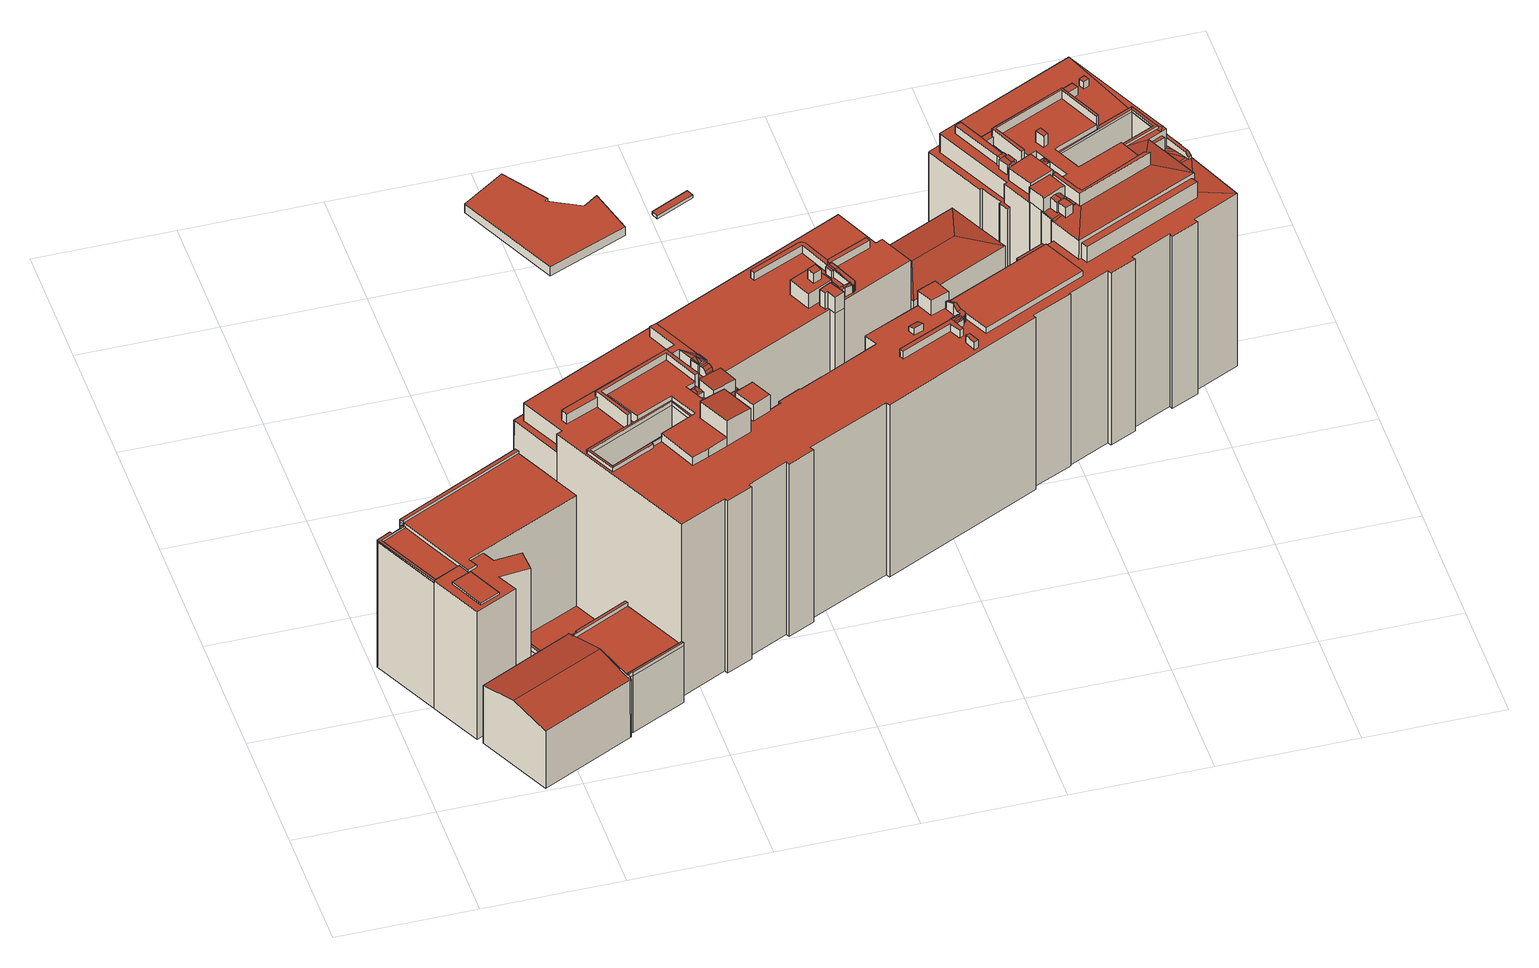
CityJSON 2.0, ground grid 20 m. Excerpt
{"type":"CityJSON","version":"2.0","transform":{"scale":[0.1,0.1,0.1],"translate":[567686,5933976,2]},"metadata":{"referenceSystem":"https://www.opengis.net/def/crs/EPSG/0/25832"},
"CityObjects":{
"building1":{"type":"Building","attributes":{"Grundfläche 2D":"697.234426","Grundhöhe NN":"2.150"},"children":["building1-1","building1-2","building1-3","building1-4"],"geometry":[{"type":"Solid","lod":"3","boundaries":[[[[0,1,2,3,4,5]],[[6,7,8,9]],[[10,11,12,13,14,15,16,17]],[[18,19,20,21,22,23,24,25,26,27,28,29]],[[30,31,32,33,34,35,36,37,38,39,40,41,42,43],[44,45,46,47]],[[48,49,50,51,52,53,54,55,56,57,58,59,60]],[[61,62,63,64,65,66,67,68,69,70,71,72,73,74]],[[75,76,77,78,79,80]],[[81,77,76,82,83,84,85,86,87]],[[88,89,3,2]],[[89,90,91,5,4,3]],[[91,16,15,1,0,5]],[[15,88,2,1]],[[9,8,44,47]],[[6,9,47,46]],[[7,6,46,45]],[[8,7,45,44]],[[92,93,94,95,96,89,88,97]],[[98,91,90,89,96,99,65,64]],[[91,98,64,63,100,16]],[[10,17,16,100,63,62,61,74,40,39]],[[10,39,38,11]],[[11,38,37,12]],[[101,102,103,104,105,106,20,19,18,13,12,37,36]],[[88,15,14,13,18,107,108,97]],[[109,22,21,20,106,110]],[[18,29,111,107]],[[78,77,81,112,113]],[[79,78,113,114]],[[52,51,25,24,85,84,83,82,76,75,80,79,114,115,54,53]],[[22,109,112,81,87,86,85,24,23]],[[42,41,40,74,73,72]],[[42,72,116,117,43]],[[30,43,117,118]],[[119,33,32,31,120,121]],[[31,30,118,120]],[[34,33,119,122]],[[35,34,122,123]],[[35,123,101,36]],[[55,54,115,124]],[[56,55,124,125]],[[57,56,125,126]],[[111,29,60,59,58,57,126,127]],[[60,29,28,48]],[[48,28,27,49]],[[51,50,49,27,26,25]],[[66,65,99,128]],[[129,68,67,66,128,130]],[[69,68,129,131]],[[70,69,131,132]],[[71,70,132,133]],[[72,71,133,116]],[[93,92,105,104]],[[103,102,95,94]],[[122,119,121,120,118,117,116,133,132,131,129,130,128,99,96,95,102,101,123]],[[106,105,92,97,108,107,111,127,126,125,124,115,114,113,112,109,110]],[[94,93,104,103]]]],"semantics":{"surfaces":[{"type":"RoofSurface"},{"type":"WallSurface"},{"type":"GroundSurface"},{"type":"OuterCeilingSurface"}],"values":[[0,0,0,0,0,0,0,0,0,1,1,1,1,1,1,1,1,1,1,1,1,1,1,1,1,1,1,1,1,1,1,1,1,1,1,1,1,1,1,1,1,1,1,1,1,1,1,1,1,1,1,1,1,1,2,2,3]]}}]},
"building1-1":{"type":"BuildingInstallation","parents":["building1"],"geometry":[{"type":"MultiSurface","lod":"3","boundaries":[[[134,135,136,137,138]],[[20,21,22,136,135,134]],[[136,22,23,137]],[[138,137,23,19]],[[20,134,138,19]]],"semantics":{"surfaces":[{"type":"RoofSurface"},{"type":"WallSurface"}],"values":[0,1,1,1,1]}}]},
"building1-2":{"type":"BuildingInstallation","parents":["building1"],"geometry":[{"type":"MultiSurface","lod":"3","boundaries":[[[139,140,141,142,143,144,145]],[[52,59,143,142,82]],[[59,60,144,143]],[[60,48,145,144]],[[48,49,139,145]],[[49,50,51,83,141,140,139]],[[142,141,83,51,52,82]]],"semantics":{"surfaces":[{"type":"RoofSurface"},{"type":"WallSurface"}],"values":[0,1,1,1,1,1,1]}}]},
"building1-3":{"type":"BuildingInstallation","parents":["building1"],"geometry":[{"type":"MultiSurface","lod":"3","boundaries":[[[146,147,148,149,150,151]],[[147,146,75,53,54,80]],[[147,80,54]],[[54,55,148,147]],[[55,56,149,148]],[[56,57,150,149]],[[57,58,151,150]],[[151,58,53,75,146]]],"semantics":{"surfaces":[{"type":"RoofSurface"},{"type":"WallSurface"}],"values":[0,1,1,1,1,1,1,1]}}]},
"building1-4":{"type":"BuildingInstallation","parents":["building1"],"geometry":[{"type":"MultiSurface","lod":"3","boundaries":[[[152,153,100,98,154,155,156,157,158,159,160,42,41,161]],[[61,62,63,100,153,152]],[[64,98,100,63]],[[65,154,98,64]],[[65,66,155,154]],[[66,67,68,157,156,155]],[[68,69,158,157]],[[69,70,159,158]],[[70,71,160,159]],[[71,72,42,160]],[[73,41,42,72]],[[73,162,161,41]],[[162,61,152,161]]],"semantics":{"surfaces":[{"type":"RoofSurface"},{"type":"WallSurface"}],"values":[0,1,1,1,1,1,1,1,1,1,1,1,1]}}]},
"building2":{"type":"Building","attributes":{"Grundfläche 2D":"183.865290","Grundhöhe NN":"4.477"},"geometry":[{"type":"Solid","lod":"3","boundaries":[[[[163,164,165,166,167,168,169,170]],[[166,165,171,172]],[[167,166,172,173]],[[168,167,173,174]],[[169,168,174,175]],[[170,169,175,176]],[[163,170,176,177]],[[164,163,177,178]],[[165,164,178,171]],[[178,177,176,175,174,173,172,171]]]],"semantics":{"surfaces":[{"type":"RoofSurface"},{"type":"WallSurface"},{"type":"GroundSurface"}],"values":[[0,1,1,1,1,1,1,1,1,2]]}}]},
"building3":{"type":"Building","attributes":{"Grundfläche 2D":"2402.336207","Grundhöhe NN":"2.873"},"children":["building3-1","building3-2","building3-3","building3-4","building3-5","building3-6","building3-7","building3-8","building3-9","building3-10","building3-11","building3-12","building3-13","building3-14","building3-15","building3-16","building3-17","building3-18","building3-19","building3-20","building3-21","building3-22","building3-23","building3-24","building3-25","building3-26","building3-27","building3-28","building3-29","building3-30","building3-31","building3-32"],"geometry":[{"type":"MultiSurface","lod":"3","boundaries":[[[179,180,181,182,183,184,185,186,187,188,189,190]],[[191,192,189]],[[192,190,189]],[[193,194,195]],[[193,196,197,198,199,200,201]],[[199,194,193,201,200]],[[202,203,204,198,197,196]],[[205,206,207,208]],[[208,207,209,203]],[[206,210,211,212,203,209,207]],[[203,212,211,210,198,204]],[[213,214,215]],[[213,215,208]],[[208,215,205]],[[215,214,205]],[[214,206,205]],[[216,214,213]],[[217,218,199,198,210]],[[219,220,221,222]],[[223,224,225,226,227,228,229,230,231,232,233,234,235,236,237,238,239,240,241,242,243,244,245,246,247,248,249,250,251,252,253,254,255,256,257,258,259,260,261,262,195,194,263,264,265,266,267,268,269,270,271,272,273,274,275,276,277,278,279,280,281,282,283,284,285,286,287],[288,289,290,291,292,293,294,295,220,296,297,222,297,298,299,300,301,302,303,304,305,306,307,308,309,310,311,312,313,314,315,316],[317,318,319,320],[321,322,323,324],[325,326,327,328,329,330,331,332,333,334,335,336,337,338,339,340,341,342,343,344,345,346],[347,348,349,350,351],[352,353,354,355,356]],[[357,358,359,360]],[[361,362,363,364],[365,366,367,368]],[[369,370,371,372,373,374,375,376,377,378,379]],[[380,381,382,383,384,385]],[[386,387,388,389,390,391,392,393,394,395,396,397,398,399,400,401,402,403,404]],[[405,406,407,408]],[[409,410,411,412,413,414,415]],[[416,417,418,419,420,421,422,423,424,425,426,427,428,429,430,431,432,433]],[[434,417,416]],[[435,436,434]],[[434,436,437,438,417]],[[439,440,441,442]],[[443,444,445,446,447,448,449,450,451,452,453,454,455,456,457,458,459,460,461,462],[463,464,465,466]],[[467,468,469,470,471,472,473,474,475,476,477,478,479,480,481,482,483,484,485,486,487,488,489,490,491,492,493],[494,495,496,497,498,499,500,501,502,503],[504,505,506,507,508,509,510,511,512,513]],[[514,515,516,471,470,517,518,519]],[[520,521,522]],[[519,518,523,524,525,526,522,521,527,528,529,530,531,514]],[[521,532,533,534]],[[527,521,534,535,536,537,530,529,528]],[[530,537,536,535,534,538,539,540]],[[541,542,543,544,545,540,539,538,546,547]],[[548,541,547]],[[549,550,551,548,552,553]],[[550,554,541,548,551]],[[555,556,552]],[[553,552,556,557,549]],[[487,486,549,557,556,558,488]],[[559,560,554,550,484,483]],[[554,542,541]],[[561,562,563,564]],[[565,566,567,568,569,570,571,572,573,574]],[[575,576,577,578,579,580,581,582,583]],[[584,585,586,587,588,589,590,591,592,593]],[[594,216,213,595,596,597,598,599,600,601,602,603,604,605,606,607,608,609,610]],[[611,612,613,614,615]],[[616,612,611,617]],[[615,618,617,611]],[[619,620,621,616,617,618]],[[312,311,183,182]],[[184,183,311,310]],[[290,289,189,188]],[[289,288,191,189]],[[316,315,179,190]],[[315,314,180,179]],[[314,313,181,180]],[[313,312,182,181]],[[187,186,369,379]],[[186,185,370,369]],[[318,317,358,357]],[[317,320,359,358]],[[360,359,320,319]],[[357,360,319,318]],[[364,363,622,623,624,347,351]],[[351,350,361,364]],[[350,349,362,361]],[[362,349,348,622,363]],[[625,626,374,373]],[[626,306,305,375,374]],[[376,375,305,304,389,388]],[[388,387,377,376]],[[291,378,377,387,292]],[[379,378,291,290,188,187]],[[185,184,310,309,308,627,625,373,372,371,370]],[[402,220,219,222,400,382,381,380]],[[297,383,382,400,222]],[[385,384,383,297,296]],[[220,402,380,385,296]],[[628,390,389,304,303]],[[628,629,391,390]],[[629,630,631,632,394,393,392,391]],[[632,633,634,396,395,394]],[[299,397,396,634,300]],[[398,397,299,298]],[[399,398,298,297]],[[222,221,401,400,399,297]],[[402,401,221,220]],[[295,403,402,220]],[[295,294,404,403]],[[294,293,386,404]],[[293,292,387,386]],[[352,635,406,405,353]],[[407,406,635,636,637,356,355]],[[355,354,408,407]],[[405,408,354,353]],[[638,227,226,639,640,225,224,412,411,410]],[[413,412,224,223]],[[415,414,413,223,287,286]],[[286,285,638,410,409,415]],[[338,337,419,418]],[[337,336,420,419]],[[336,335,421,420]],[[335,334,422,421]],[[334,333,423,422]],[[418,417,339,338]],[[333,332,331,425,424,423]],[[331,330,426,425]],[[330,329,328,428,427,426]],[[328,327,429,428]],[[327,326,430,429]],[[326,325,431,430]],[[325,346,432,431]],[[346,345,433,432]],[[416,433,345,344]],[[343,342,436,435]],[[437,436,342,341]],[[341,340,438,437]],[[417,438,340,339]],[[442,441,266,265]],[[439,442,265,264]],[[440,439,264,263]],[[495,494,564,563]],[[502,501,500,561,564,494,503]],[[500,499,498,562,561]],[[562,498,497,496,495,563]],[[512,511,567,566]],[[573,572,507,506]],[[506,505,574,573]],[[513,565,574,505,504]],[[475,461,460,477,476]],[[462,461,475,474]],[[462,474,473,472,471,516,443]],[[516,515,444,443]],[[543,542,554,641,451,450,449]],[[641,642,452,451]],[[642,643,644,645,455,454,453,452]],[[645,646,647,648,458,457,456,455]],[[469,468,579,578]],[[468,467,522,526,581,580,579]],[[525,524,649,650,651,523,518,517,576,575,583,582,581,526]],[[517,470,469,578,577,576]],[[612,652,653,654,655,588,587,613]],[[589,588,655,656]],[[590,589,656,657]],[[658,659,660,661,662,591,590,657]],[[592,591,662,663]],[[595,213,664,665]],[[596,595,665,666]],[[597,596,666,667]],[[667,668,669,670,616,621,598,597]],[[598,621,671,672,599]],[[672,673,674,601,600,599]],[[601,674,675,620,602]],[[676,677,678,606,605,604,603,602,620,619,618]],[[679,680,681,607,606,678]],[[234,233,614,613,587]],[[234,587,586,235]],[[235,586,585,236]],[[236,585,584,237]],[[237,584,593,238]],[[238,593,592,239]],[[239,592,663,682,240]],[[241,240,682,683]],[[242,241,683,684]],[[243,242,684,685]],[[244,243,685,686]],[[245,244,686,687]],[[247,246,688,689]],[[249,248,690,691]],[[246,245,687,688]],[[248,247,689,690]],[[250,249,691,692]],[[251,250,692,693]],[[252,251,693,694]],[[253,252,694,695]],[[255,254,696,697]],[[254,253,695,696]],[[256,255,697,698]],[[257,256,698,699]],[[258,257,699,700]],[[259,258,700,701]],[[260,259,701,702]],[[261,260,702,703]],[[195,262,704,705]],[[262,261,703,704]],[[208,203,202,196,193,195,705,664,213]],[[269,268,706,707]],[[270,269,707,708]],[[271,270,708,709]],[[273,272,710,711]],[[272,271,709,710]],[[712,275,274,273,711,713]],[[714,277,276,275,712,715]],[[278,277,714,716]],[[717,718,281,280,279,278,716,719]],[[282,281,718,720]],[[283,282,720,721]],[[284,283,721,722]],[[285,284,722,723]],[[638,285,723,724]],[[227,638,724,725]],[[228,227,725,726]],[[726,727,728,729,730,731,229,228]],[[230,229,731,732]],[[231,230,732,733]],[[232,231,733,734]],[[614,233,232,734,735,736,737]],[[324,323,738,739]],[[323,322,740,738]],[[322,321,741,740]],[[321,324,739,741]],[[488,594,610,489]],[[489,610,609,490]],[[490,609,608,491]],[[681,742,493,492,491,608,607]],[[522,467,743,744]],[[521,520,745,746]],[[467,493,742,743]],[[520,522,744,745]],[[532,521,746,747]],[[706,268,267,538,534,533,532,747,748]],[[441,440,263,194,547,546,538,267,266]],[[218,217,749,548,547,194,199]],[[210,206,555,552,548,749,217]],[[216,594,488,558,556,555,206,214]],[[486,485,750,751]],[[485,484,752,750]],[[484,550,549,753,752]],[[549,486,751,753]],[[737,754,615,614]],[[618,615,754,676]],[[621,620,675,671]],[[612,616,670,652]],[[755,654,653,756]],[[756,757,758,755]],[[757,759,760,758]],[[760,759,761,762]],[[763,764,659,658]],[[765,766,661,660]],[[679,767,768,680]],[[768,767,669,668]],[[762,761,736,735]],[[730,729,764,763]],[[728,727,766,765]],[[655,654,755,758,760,762,735,734,733,732,731,730,763,658,657,656]],[[723,722,721,720,718,717,719,716,714,715,712,713,711,710,709,708,707,706,748,747,746,745,744,743,742,681,680,768,668,667,666,665,664,705,704,703,702,701,700,699,698,697,696,695,694,693,692,691,690,689,688,687,686,685,684,683,682,663,662,661,766,727,726,725,724],[741,739,738,740],[752,753,751,750]],[[756,653,652,670,669,767,679,678,677,676,754,737,736,761,759,757],[674,673,672,671,675]],[[659,764,729,728,765,660]]],"semantics":{"surfaces":[{"type":"RoofSurface"},{"type":"WallSurface"},{"type":"GroundSurface"},{"type":"OuterCeilingSurface"}],"values":[0,0,0,0,0,0,0,0,0,0,0,0,0,0,0,0,0,0,0,0,0,0,0,0,0,0,0,0,0,0,0,0,0,0,0,0,0,0,0,0,0,0,0,0,0,0,0,0,0,0,0,0,0,0,0,0,0,0,1,1,1,1,1,1,1,1,1,1,1,1,1,1,1,1,1,1,1,1,1,1,1,1,1,1,1,1,1,1,1,1,1,1,1,1,1,1,1,1,1,1,1,1,1,1,1,1,1,1,1,1,1,1,1,1,1,1,1,1,1,1,1,1,1,1,1,1,1,1,1,1,1,1,1,1,1,1,1,1,1,1,1,1,1,1,1,1,1,1,1,1,1,1,1,1,1,1,1,1,1,1,1,1,1,1,1,1,1,1,1,1,1,1,1,1,1,1,1,1,1,1,1,1,1,1,1,1,1,1,1,1,1,1,1,1,1,1,1,1,1,1,1,1,1,1,1,1,1,1,1,1,1,1,1,1,1,1,1,1,1,1,1,1,1,1,1,1,1,1,1,1,1,1,1,1,1,1,1,1,1,1,1,1,1,1,1,1,1,1,1,1,1,1,1,2,2,3,3]}}]},
"building3-1":{"type":"BuildingInstallation","parents":["building3"],"geometry":[{"type":"MultiSurface","lod":"3","boundaries":[[[769,749,770,771]],[[210,217,749,769]],[[749,217,218,770]],[[772,771,770,218]],[[772,210,769,771]]],"semantics":{"surfaces":[{"type":"RoofSurface"},{"type":"WallSurface"}],"values":[0,1,1,1,1]}}]},
"building3-2":{"type":"BuildingInstallation","parents":["building3"],"geometry":[{"type":"MultiSurface","lod":"3","boundaries":[[[773,774,775,776,777,778]],[[773,778,779,780]],[[780,781,774,773]],[[774,781,782,775]],[[782,229,230,776,775]],[[230,231,777,776]],[[231,232,779,778,777]]],"semantics":{"surfaces":[{"type":"RoofSurface"},{"type":"WallSurface"}],"values":[0,1,1,1,1,1,1]}}]},
"building3-3":{"type":"BuildingInstallation","parents":["building3"],"geometry":[{"type":"MultiSurface","lod":"3","boundaries":[[[783,784,785,786]],[[786,785,368,367]],[[783,786,367,366]],[[784,783,366,365]],[[785,784,365,368]]],"semantics":{"surfaces":[{"type":"RoofSurface"},{"type":"WallSurface"}],"values":[0,1,1,1,1]}}]},
"building3-4":{"type":"BuildingInstallation","parents":["building3"],"geometry":[{"type":"MultiSurface","lod":"3","boundaries":[[[787,788,789,790,791,792]],[[791,790,793,794,792]],[[793,795,796,797,794]],[[796,798,799,797]],[[799,798,800,801,802]],[[803,804,805,806,807,808,800,798,796,795,793,790,789]],[[808,809,801,800]],[[810,787,792,794,797,799,802,801,809,811]]],"semantics":{"surfaces":[{"type":"RoofSurface"},{"type":"WallSurface"}],"values":[0,0,0,0,0,1,1,1]}}]},
"building3-5":{"type":"BuildingInstallation","parents":["building3"],"geometry":[{"type":"MultiSurface","lod":"3","boundaries":[[[812,813,814,815]],[[815,814,816,817]],[[817,818,812,815]],[[813,812,818,819]],[[814,813,819,816]]],"semantics":{"surfaces":[{"type":"RoofSurface"},{"type":"WallSurface"}],"values":[0,1,1,1,1]}}]},
"building3-6":{"type":"BuildingInstallation","parents":["building3"],"geometry":[{"type":"MultiSurface","lod":"3","boundaries":[[[820,821,822,823]],[[824,820,825]],[[824,826,821,820]],[[827,828,829]],[[830,826,824,825,828,827]],[[827,829,831]],[[823,822,832,833]],[[833,834,820,823]],[[825,828,825,820]],[[829,828,835,836]],[[831,829,836,837]],[[837,838,827,831]],[[827,830,826,821,826,830]],[[822,821,839,832]]],"semantics":{"surfaces":[{"type":"RoofSurface"},{"type":"WallSurface"}],"values":[0,0,0,0,0,0,1,1,1,1,1,1,1,1]}}]},
"building3-7":{"type":"BuildingInstallation","parents":["building3"],"geometry":[{"type":"MultiSurface","lod":"3","boundaries":[[[840,191,841]],[[842,191,840]],[[192,191,842]],[[192,842,843]],[[192,843,844]],[[190,844,845]],[[192,844,190]],[[190,845,846]],[[847,841,191,288]],[[847,848,840,841]],[[845,844,843,842,840,848,803,789,788,787,810,849]],[[849,850,846,845]],[[850,316,190,846]]],"semantics":{"surfaces":[{"type":"RoofSurface"},{"type":"WallSurface"}],"values":[0,0,0,0,0,0,0,0,1,1,1,1,1]}}]},
"building3-8":{"type":"BuildingInstallation","parents":["building3"],"geometry":[{"type":"MultiSurface","lod":"3","boundaries":[[[851,852,853,854,855,856,857,858,859,860,861,862,863,864,865]],[[866,852,851]],[[867,854,853]],[[868,869,867]],[[869,870,867]],[[870,854,867]],[[871,872,869,868]],[[871,873,874,875,876,872]],[[877,853,852,866,878,879]],[[877,880,881,868,867,853]],[[871,868,881,882]],[[882,883,884,874,873,871]],[[884,885,875,874]],[[875,885,886,872,876]],[[886,887,869,872]],[[870,869,887,888]],[[888,889,854,870]],[[855,854,889,890]],[[890,891,856,855]],[[891,892,857,856]],[[892,893,858,857]],[[893,894,859,858]],[[894,895,896,861,860,859]],[[896,897,862,861]],[[897,898,863,862]],[[898,899,864,863]],[[865,864,899,900]]],"semantics":{"surfaces":[{"type":"RoofSurface"},{"type":"WallSurface"}],"values":[0,0,0,0,0,0,0,0,1,1,1,1,1,1,1,1,1,1,1,1,1,1,1,1,1,1,1]}}]},
"building3-9":{"type":"BuildingInstallation","parents":["building3"],"geometry":[{"type":"MultiSurface","lod":"3","boundaries":[[[623,622,901,902,903,624]],[[624,903,904]],[[905,906,902,901]],[[907,904,903,902,906]],[[348,908,901,622]],[[908,909,910,906,905,901]],[[906,910,911,904,907]],[[347,624,904,911]]],"semantics":{"surfaces":[{"type":"RoofSurface"},{"type":"WallSurface"}],"values":[0,0,0,0,1,1,1,1]}}]},
"building3-10":{"type":"BuildingInstallation","parents":["building3"],"geometry":[{"type":"MultiSurface","lod":"3","boundaries":[[[637,912,913]],[[914,912,637,636,635,915,916,917,918,919]],[[917,920,919,918]],[[921,922,923,913,912,914,919,920]],[[924,917,916,915,635,352,925,926]],[[924,927,920,917]],[[927,928,929,913,923,922,921,920]],[[929,356,637,913]]],"semantics":{"surfaces":[{"type":"RoofSurface"},{"type":"WallSurface"}],"values":[0,0,0,0,1,1,1,1]}}]},
"building3-11":{"type":"BuildingInstallation","parents":["building3"],"geometry":[{"type":"MultiSurface","lod":"3","boundaries":[[[930,931,932,933,934,935,936,937,938,939]],[[937,940,941,942,943,944,945,938]],[[933,216,214,934]],[[214,215,946,936,935,934]],[[200,947,942,941,940,937,936,946,205,207,211,198]],[[947,201,943,942]],[[201,197,948,949,204,212,209,208,931,930,939,938,945,944,943]],[[208,213,932,931]],[[213,216,933,932]]],"semantics":{"surfaces":[{"type":"RoofSurface"},{"type":"WallSurface"}],"values":[0,0,1,1,1,1,1,1,1]}}]},
"building3-12":{"type":"BuildingInstallation","parents":["building3"],"geometry":[{"type":"MultiSurface","lod":"3","boundaries":[[[950,951,952]],[[951,953,952]],[[954,955,956,957,953,951]],[[827,958,959,960,961,962,963,964,965,966,967,956,955,968,821,826,830]],[[969,970,950,952]],[[951,950,970,971]],[[971,972,973,974,968,955,954,951]],[[821,968,974,839]],[[838,975,958,827]],[[975,976,959,958]],[[976,977,978,961,960,959]],[[978,979,980,963,962,961]],[[980,981,964,963]],[[981,982,965,964]],[[982,983,966,965]],[[983,984,967,966]],[[984,985,956,967]],[[985,986,987,953,957,956]],[[952,953,987,969]]],"semantics":{"surfaces":[{"type":"RoofSurface"},{"type":"WallSurface"}],"values":[0,0,0,0,1,1,1,1,1,1,1,1,1,1,1,1,1,1,1]}}]},
"building3-13":{"type":"BuildingInstallation","parents":["building3"],"geometry":[{"type":"MultiSurface","lod":"3","boundaries":[[[988,989,435]],[[851,865,435,434]],[[988,435,865]],[[866,851,434,416]],[[990,866,416,991]],[[992,343,435,989]],[[434,435,434,416]],[[344,993,991,416]],[[990,991,993,994]],[[994,878,866,990]],[[851,866,851,865]],[[988,865,900,995]],[[989,988,995,992]]],"semantics":{"surfaces":[{"type":"RoofSurface"},{"type":"WallSurface"}],"values":[0,0,0,0,0,1,1,1,1,1,1,1,1]}}]},
"building3-14":{"type":"BuildingInstallation","parents":["building3"],"geometry":[{"type":"MultiSurface","lod":"3","boundaries":[[[639,996,997,640]],[[998,996,639,226]],[[998,999,997,996]],[[225,640,997,999]]],"semantics":{"surfaces":[{"type":"RoofSurface"},{"type":"WallSurface"}],"values":[0,1,1,1]}}]},
"building3-15":{"type":"BuildingInstallation","parents":["building3"],"geometry":[{"type":"MultiSurface","lod":"3","boundaries":[[[1000,1001,1002,1003,1004,1005]],[[276,1006,1002,1001]],[[1006,1007,1003,1002]],[[1007,273,274,275,1000,1005,1004,1003]],[[275,276,1001,1000]]],"semantics":{"surfaces":[{"type":"RoofSurface"},{"type":"WallSurface"}],"values":[0,1,1,1,1]}}]},
"building3-16":{"type":"BuildingInstallation","parents":["building3"],"geometry":[{"type":"MultiSurface","lod":"3","boundaries":[[[1008,1009,1010,1011]],[[1011,1010,1012,1013]],[[1008,1011,1013,1014]],[[1009,1008,1014,1015]],[[1010,1009,1015,1012]]],"semantics":{"surfaces":[{"type":"RoofSurface"},{"type":"WallSurface"}],"values":[0,1,1,1,1]}}]},
"building3-17":{"type":"BuildingInstallation","parents":["building3"],"geometry":[{"type":"MultiSurface","lod":"3","boundaries":[[[1016,1017,825,820,1018,1019,1020,1021,1022]],[[825,1017,828]],[[820,834,1023,1019,1018]],[[1023,1024,1020,1019]],[[1021,1020,1024,1025]],[[1025,1026,1022,1021]],[[1016,1022,1026,1027]],[[1027,1028,1017,1016]],[[1028,835,828,1017]]],"semantics":{"surfaces":[{"type":"RoofSurface"},{"type":"WallSurface"}],"values":[0,0,1,1,1,1,1,1,1]}}]},
"building3-18":{"type":"BuildingInstallation","parents":["building3"],"geometry":[{"type":"MultiSurface","lod":"3","boundaries":[[[1029,1030,626,625,627,1031,1032,1033,1034,1035,629,628]],[[323,324,1034,1033]],[[324,321,1035,1034]],[[306,626,1030,1029,628,303,1036,1037]],[[308,1038,1031,627]],[[1032,1031,1038,1039]]],"semantics":{"surfaces":[{"type":"RoofSurface"},{"type":"WallSurface"}],"values":[0,1,1,1,1,1]}}]},
"building3-19":{"type":"BuildingInstallation","parents":["building3"],"geometry":[{"type":"MultiSurface","lod":"3","boundaries":[[[1033,1032,1040,1041,1042,1043,634,633,632,631,630,629,1035,1044]],[[1045,1046,1042,1041,1040,1032,1039,1047]],[[1046,1048,1043,1042]],[[1048,300,634,1043]],[[321,322,1044,1035]],[[322,323,1033,1044]]],"semantics":{"surfaces":[{"type":"RoofSurface"},{"type":"WallSurface"}],"values":[0,1,1,1,1,1]}}]},
"building3-20":{"type":"BuildingInstallation","parents":["building3"],"geometry":[{"type":"MultiSurface","lod":"3","boundaries":[[[1049,1050,1051,1052]],[[1053,1054,1052,1051]],[[1049,1052,1054,1055]],[[1050,1049,1055,1056]],[[1056,1053,1051,1050]]],"semantics":{"surfaces":[{"type":"RoofSurface"},{"type":"WallSurface"}],"values":[0,1,1,1,1]}}]},
"building3-21":{"type":"BuildingInstallation","parents":["building3"],"geometry":[{"type":"MultiSurface","lod":"3","boundaries":[[[1057,1058,1059,1060,1061,1062,1063,642,641,1064]],[[486,549,1062,1061]],[[550,484,1063,1062,549]],[[554,551,553,1065,1057,1064,641]],[[1058,1057,1065,557,1066,1067,1068,1060,1059]]],"semantics":{"surfaces":[{"type":"RoofSurface"},{"type":"WallSurface"}],"values":[0,1,1,1,1]}}]},
"building3-22":{"type":"BuildingInstallation","parents":["building3"],"geometry":[{"type":"MultiSurface","lod":"3","boundaries":[[[1069,1070,1071,1072,1073,1074,1075,1076,1077,1078,1079,1080,1081]],[[1082,1083,1084,1077,1076,1075]],[[1084,477,460,459,1078,1077]],[[459,458,1079,1078]],[[1079,458,648,1085,1080]],[[572,571,1069,1081,1080,1085,1086,1087,507]],[[571,570,569,568,1072,1071,1070,1069]],[[568,567,511,1088,1074,1073,1072]],[[1088,1082,1075,1074]]],"semantics":{"surfaces":[{"type":"RoofSurface"},{"type":"WallSurface"}],"values":[0,1,1,1,1,1,1,1,1]}}]},
"building3-23":{"type":"BuildingInstallation","parents":["building3"],"geometry":[{"type":"MultiSurface","lod":"3","boundaries":[[[1089,1090,1091,1092,1093,1094,1095,1096,1097,1098]],[[1099,1093,1092,444,515]],[[1100,1094,1093,1099,519,1101,529,537]],[[1094,1100,539,1102,1103,1096,1095]],[[543,449,1097,1096,1103]],[[449,448,1098,1097]],[[448,447,1089,1098]],[[447,446,445,444,1092,1091,1090,1089]]],"semantics":{"surfaces":[{"type":"RoofSurface"},{"type":"WallSurface"}],"values":[0,1,1,1,1,1,1,1]}}]},
"building3-24":{"type":"BuildingInstallation","parents":["building3"],"geometry":[{"type":"MultiSurface","lod":"3","boundaries":[[[1104,1105,1106,1107,1108,1109]],[[1110,527,535,1111,1107,1106,1105,1104]],[[1111,1112,1108,1107]],[[1112,536,528,1113,1109,1108]]],"semantics":{"surfaces":[{"type":"RoofSurface"},{"type":"WallSurface"}],"values":[0,1,1,1]}}]},
"building3-25":{"type":"BuildingInstallation","parents":["building3"],"geometry":[{"type":"MultiSurface","lod":"3","boundaries":[[[1104,1114,650,649,1115,1116]],[[1117,651,650,1114,1118,1119]],[[524,1120,1116,1115,649]],[[1121,1119,1118,1114,1104,1116,1120,1110,1104,1109,1113]],[[1121,1122,523,651,1117,1119]]],"semantics":{"surfaces":[{"type":"RoofSurface"},{"type":"WallSurface"}],"values":[0,0,1,1,1]}}]},
"building3-26":{"type":"BuildingInstallation","parents":["building3"],"geometry":[{"type":"MultiSurface","lod":"3","boundaries":[[[1123,1124,1125,1126,1127,1128]],[[1129,1130,1131,1132,1125,1124]],[[1133,1130,1129,1124,1123,1128,1134,1135,1136,1137,1138]],[[1133,1139,1131,1130]],[[1140,1127,1126,1125,1132,1131,1139,1141,1132,1126,1142]],[[1128,1127,1140,1134]]],"semantics":{"surfaces":[{"type":"RoofSurface"},{"type":"WallSurface"}],"values":[0,0,1,1,1,1]}}]},
"building3-27":{"type":"BuildingInstallation","parents":["building3"],"geometry":[{"type":"MultiSurface","lod":"3","boundaries":[[[1143,1144,1145,1146,1147,1148]],[[1148,1147,1149]],[[1150,1151,1146,1145]],[[1152,1149,1147,1146,1151]],[[1153,1154,1155,1156,1145,1144,1143,1148]],[[1156,1157,1158,1151,1150,1145]],[[1151,1158,1159,1149,1152]],[[1159,1153,1148,1149]]],"semantics":{"surfaces":[{"type":"RoofSurface"},{"type":"WallSurface"}],"values":[0,0,0,0,1,1,1,1]}}]},
"building3-28":{"type":"BuildingInstallation","parents":["building3"],"geometry":[{"type":"MultiSurface","lod":"3","boundaries":[[[1160,1161,1162,1163,566,565]],[[512,566,1163,1164]],[[1160,565,513,1165,1166]],[[1166,1167,1161,1160]],[[1167,1168,1169,1162,1161]]],"semantics":{"surfaces":[{"type":"RoofSurface"},{"type":"WallSurface"}],"values":[0,1,1,1,1]}}]},
"building3-29":{"type":"BuildingInstallation","parents":["building3"],"geometry":[{"type":"MultiSurface","lod":"3","boundaries":[[[1170,1171,1137,1136,1172,1173]],[[1172,1136,1135,1174]],[[1164,1163,1162,1169,1175,1171,1170,1173,1172,1174]],[[1137,1171,1175,1138]]],"semantics":{"surfaces":[{"type":"RoofSurface"},{"type":"WallSurface"}],"values":[0,1,1,1]}}]},
"building3-30":{"type":"BuildingInstallation","parents":["building3"],"geometry":[{"type":"MultiSurface","lod":"3","boundaries":[[[1061,1060,1176,1177,1086,1085,648,647,646,645,644,643,642,1063,1178]],[[1068,487,1176,1060]],[[1177,1176,487,1179]],[[1179,1087,1086,1177]],[[484,485,1178,1063]],[[485,486,1061,1178]]],"semantics":{"surfaces":[{"type":"RoofSurface"},{"type":"WallSurface"}],"values":[0,1,1,1,1,1]}}]},
"building3-31":{"type":"BuildingInstallation","parents":["building3"],"geometry":[{"type":"MultiSurface","lod":"3","boundaries":[[[1180,1126,1132,1181,1182]],[[1181,1132,1141,1183]],[[1182,1181,1183,499]],[[499,1184,1180,1182]],[[1184,1142,1126,1180]]],"semantics":{"surfaces":[{"type":"RoofSurface"},{"type":"WallSurface"}],"values":[0,1,1,1,1]}}]},
"building3-32":{"type":"BuildingInstallation","parents":["building3"],"geometry":[{"type":"MultiSurface","lod":"3","boundaries":[[[1185,1186,1187,1188]],[[1185,1188,463,466]],[[1186,1185,466,465]],[[1187,1186,465,464]],[[1188,1187,464,463]]],"semantics":{"surfaces":[{"type":"RoofSurface"},{"type":"WallSurface"}],"values":[0,1,1,1,1]}}]},
"building4":{"type":"Building","attributes":{"Grundfläche 2D":"6.648093","Grundhöhe NN":"4.366"},"geometry":[{"type":"Solid","lod":"3","boundaries":[[[[1189,1190,1191,1192]],[[1193,1194,1192,1191]],[[1194,1195,1189,1192]],[[1195,1196,1190,1189]],[[1196,1193,1191,1190]],[[1196,1195,1194,1193]]]],"semantics":{"surfaces":[{"type":"RoofSurface"},{"type":"WallSurface"},{"type":"GroundSurface"}],"values":[[0,1,1,1,1,2]]}}]}
},
"vertices":[
[48,315,230],[231,405,230],[228,410,230],[44,319,230],[46,316,230],[47,314,230],[100,135,225],[129,149,225],[105,199,225],[76,186,225],[103,202,226],[116,208,226],[109,222,226],[280,304,226],[263,338,226],[231,405,226],[48,315,226],[49,314,226],[280,304,34],[189,261,34],[186,259,34],[187,258,34],[226,177,34],[229,178,34],[233,181,34],[236,174,34],[237,174,34],[243,177,34],[242,179,34],[321,218,34],[153,153,222],[138,182,222],[139,182,222],[183,186,222],[181,219,222],[141,215,222],[132,233,222],[109,222,222],[116,208,222],[103,202,222],[95,218,222],[58,200,222],[55,198,222],[92,123,222],[105,199,222],[129,149,222],[100,135,222],[76,186,222],[242,179,99],[243,177,99],[237,174,99],[236,174,99],[238,172,99],[283,79,99],[284,77,99],[291,80,99],[291,79,99],[371,117,99],[369,120,99],[323,214,99],[321,218,99],[50,313,219],[49,314,219],[48,315,219],[47,314,219],[46,316,219],[42,313,219],[42,312,219],[43,311,219],[29,304,219],[27,307,219],[7,297,219],[55,198,219],[58,200,219],[95,218,219],[283,79,103],[260,126,114],[123,60,114],[150,5,101],[286,71,101],[284,77,103],[97,114,101],[238,172,103],[236,174,103],[236,176,102],[233,181,101],[229,178,101],[226,177,101],[228,410,226],[44,319,226],[46,316,226],[47,314,226],[134,363,1],[134,363,53],[92,342,53],[92,342,1],[44,319,1],[228,410,1],[47,314,222],[46,316,1],[48,315,222],[132,233,1],[142,238,1],[142,238,53],[184,258,53],[184,258,1],[186,259,1],[280,304,1],[263,338,1],[226,177,1],[187,258,1],[321,218,1],[97,114,1],[150,5,1],[286,71,1],[284,77,1],[55,198,1],[92,123,1],[153,153,1],[183,186,1],[138,182,1],[139,182,1],[181,219,1],[141,215,1],[291,80,1],[291,79,1],[371,117,1],[369,120,1],[42,313,1],[43,311,1],[42,312,1],[29,304,1],[27,307,1],[7,297,1],
[186,259,42],[187,258,42],[226,177,42],[229,178,42],[189,261,42],
[243,177,105],[237,174,105],[236,174,105],[238,172,105],[323,214,105],[321,218,105],[242,179,105],
[283,79,105],[284,77,105],[291,80,105],[291,79,105],[371,117,105],[369,120,105],
[50,313,222],[49,314,222],[46,316,222],[42,313,222],[42,312,222],[43,311,222],[29,304,222],[27,307,222],[7,297,222],[12,294,222],[12,294,219],
[465,1078,40],[469,1081,40],[425,1145,40],[362,1102,40],[434,950,40],[550,999,40],[532,1069,40],[511,1054,40],[425,1145,25],[362,1102,25],[434,950,25],[550,999,25],[532,1069,25],[511,1054,25],[465,1078,25],[469,1081,25],
[444,493,325],[434,489,325],[454,445,325],[277,363,325],[281,353,325],[329,374,325],[327,377,325],[332,379,325],[439,430,325],[440,427,325],[458,435,325],[479,418,325],[469,413,325],[474,416,326],[1211,625,312],[1196,563,308],[1249,544,308],[1209,629,312],[1208,629,312],[1204,627,312],[1173,611,312],[1205,623,312],[1210,624,312],[1208,631,312],[1203,642,311],[1203,641,311],[1188,661,308],[1186,657,308],[1192,652,309],[1191,667,308],[1202,643,311],[1178,653,308],[1195,646,310],[1202,642,311],[1189,671,308],[1183,664,308],[1184,664,308],[1181,668,308],[1158,643,308],[1160,638,309],[449,301,308],[485,318,308],[447,301,308],[447,300,308],[516,290,308],[501,321,308],[506,323,308],[517,329,308],[526,333,308],[500,390,308],[674,474,308],[679,464,308],[693,471,308],[688,481,308],[803,537,308],[779,588,308],[769,583,308],[738,651,308],[239,409,308],[272,342,308],[263,338,308],[369,120,308],[437,153,308],[440,148,308],[478,166,308],[475,171,308],[535,200,308],[537,195,308],[576,213,308],[573,219,308],[693,276,308],[696,271,308],[928,383,308],[926,388,308],[985,415,308],[984,416,308],[1044,445,308],[1047,440,308],[1085,458,308],[1082,463,308],[1142,492,308],[1144,487,308],[1184,505,308],[1181,511,308],[1192,561,308],[1197,551,308],[1023,468,308],[1018,478,308],[1014,477,308],[993,522,308],[980,515,308],[977,521,308],[937,502,308],[940,496,308],[823,440,308],[822,442,308],[814,461,308],[787,449,308],[704,411,308],[713,391,308],[627,349,308],[626,349,308],[593,333,308],[592,334,308],[559,318,308],[561,314,308],[542,305,308],[543,303,308],[542,303,308],[469,413,308],[458,435,308],[440,427,308],[466,373,308],[461,371,308],[447,364,308],[467,323,308],[480,329,308],[507,271,308],[470,253,308],[440,239,308],[416,228,308],[390,285,308],[443,311,308],[424,353,308],[369,327,308],[344,379,308],[334,374,308],[359,322,308],[354,320,308],[354,321,308],[330,372,308],[329,374,308],[281,353,308],[277,363,308],[454,445,308],[434,489,308],[444,493,308],[479,418,308],[826,436,308],[979,509,308],[1010,444,308],[857,371,308],[423,350,308],[440,312,308],[313,249,308],[294,288,308],[593,564,308],[666,597,308],[668,598,308],[669,598,308],[670,598,308],[671,598,308],[672,598,308],[673,598,308],[674,597,308],[675,597,308],[675,596,308],[677,595,308],[677,594,308],[678,593,308],[695,555,308],[756,583,308],[759,576,308],[698,549,308],[699,548,308],[692,545,308],[671,591,308],[596,557,308],[679,514,308],[685,502,308],[649,484,308],[633,517,308],[669,535,308],[464,363,308],[498,379,308],[510,352,308],[476,336,308],[468,354,308],[979,509,317],[826,436,317],[857,371,317],[1010,444,317],[633,517,333],[649,484,333],[685,502,333],[669,535,333],[673,508,333],[661,502,333],[656,514,333],[668,520,333],[332,379,334],[327,377,334],[329,374,334],[330,372,334],[354,320,334],[359,322,334],[334,374,334],[437,423,334],[461,371,334],[466,373,334],[439,430,334],[485,318,348],[449,301,351],[447,300,351],[470,253,351],[484,260,350],[507,271,348],[447,364,322],[461,371,322],[437,423,322],[344,379,322],[369,327,322],[424,353,322],[424,351,322],[443,312,322],[443,311,322],[442,310,322],[390,285,322],[416,228,322],[440,239,322],[470,253,322],[447,300,322],[447,301,322],[485,318,322],[480,329,322],[467,323,322],[498,379,330],[464,363,333],[476,336,333],[510,352,330],[542,305,336],[528,334,336],[526,333,336],[501,321,336],[516,290,336],[542,303,336],[543,303,336],[692,545,321],[695,555,321],[678,593,321],[677,594,321],[677,595,321],[675,596,321],[675,597,321],[674,597,321],[673,598,321],[672,598,321],[671,598,321],[670,598,321],[669,598,321],[668,598,321],[666,597,321],[593,564,321],[596,557,321],[671,591,321],[695,546,321],[699,548,321],[698,549,321],[759,576,321],[756,583,321],[1197,551,335],[1192,561,335],[1018,478,335],[1023,468,335],[1033,595,353],[1015,586,353],[1033,548,353],[1034,547,353],[1035,546,353],[1037,542,353],[1137,592,353],[1137,593,353],[1118,635,353],[1051,604,353],[1049,609,353],[1032,644,353],[1031,647,353],[1034,648,353],[1035,649,353],[1097,677,353],[1068,740,353],[971,694,353],[994,644,353],[1007,650,353],[1019,671,353],[1025,658,353],[1018,654,353],[1011,667,353],[974,568,341],[974,570,341],[1007,586,341],[1007,585,341],[1032,598,341],[1027,607,341],[1026,610,341],[1007,650,341],[994,644,341],[975,685,341],[971,694,341],[1068,740,341],[1097,677,341],[1034,648,341],[1031,647,341],[1049,609,341],[1050,607,341],[1053,609,341],[1036,646,341],[1152,702,341],[1151,706,341],[1104,829,341],[900,732,341],[957,614,341],[952,612,341],[957,602,341],[973,568,341],[1014,597,341],[979,580,341],[968,602,341],[962,614,341],[960,618,341],[977,626,341],[995,635,341],[1003,617,341],[1006,611,341],[1009,606,341],[953,698,341],[1089,763,341],[1094,754,341],[1070,742,341],[1069,744,341],[961,693,341],[959,692,341],[960,690,341],[949,685,341],[945,694,341],[1033,548,346],[1015,586,341],[1033,595,342],[1019,559,344],[1012,556,344],[1026,551,346],[983,546,341],[992,527,341],[985,547,341],[1010,555,344],[996,548,342],[993,547,342],[986,543,341],[1005,533,342],[1016,538,344],[1030,544,346],[1035,546,346],[1034,547,346],[991,526,341],[992,523,341],[993,522,341],[1007,530,343],[1017,536,344],[1030,543,346],[1014,477,341],[1034,537,346],[1036,543,346],[1138,593,347],[1137,593,347],[1137,592,347],[1049,548,346],[1037,542,346],[1192,561,341],[1196,563,341],[1158,643,341],[1170,663,341],[1116,638,341],[1129,640,341],[1178,653,341],[1173,660,341],[1118,635,342],[1186,657,341],[1183,664,341],[1175,663,341],[1181,668,341],[1051,604,342],[1052,605,342],[995,635,363],[960,618,362],[979,580,362],[1014,597,363],[945,694,355],[949,685,355],[960,690,355],[959,692,355],[961,693,355],[963,694,355],[1069,744,355],[1070,742,355],[1094,754,355],[1089,763,355],[1012,556,366],[1019,559,366],[1007,585,366],[1007,586,366],[974,570,366],[985,547,366],[986,543,366],[996,548,366],[1010,555,366],[239,409,277],[738,651,277],[769,583,277],[779,588,277],[742,668,277],[545,573,277],[546,569,277],[227,414,277],[263,338,277],[272,342,277],[1104,829,308],[1106,844,308],[964,776,308],[886,737,308],[929,647,308],[933,649,308],[936,641,308],[949,615,308],[946,613,308],[948,609,308],[951,603,308],[952,601,308],[953,599,308],[957,602,308],[952,612,308],[957,614,308],[900,732,308],[824,603,247],[762,626,241],[779,588,241],[803,537,241],[805,533,241],[906,695,241],[891,634,247],[951,603,241],[948,609,241],[946,613,241],[929,647,241],[685,502,317],[680,511,317],[679,514,317],[354,320,315],[359,322,315],[354,321,315],[369,327,315],[424,353,315],[424,351,315],[443,312,315],[443,311,315],[442,310,315],[390,285,315],[464,363,317],[466,358,317],[468,354,317],[528,334,308],[517,329,320],[506,323,320],[1118,635,345],[1051,604,345],[1049,609,345],[1032,644,345],[1031,647,345],[1034,648,345],[1035,649,345],[1097,677,345],[996,548,360],[1003,551,362],[1010,555,360],[762,626,78],[753,644,78],[753,644,9],[742,668,9],[545,573,9],[546,569,9],[478,536,9],[478,536,44],[442,519,44],[442,519,9],[227,414,9],[263,338,9],[1189,671,9],[1106,844,9],[964,776,9],[886,737,9],[897,714,9],[897,714,78],[906,695,78],[929,647,78],[933,649,78],[936,641,78],[949,615,78],[946,613,78],[951,603,78],[952,601,78],[953,599,78],[957,601,78],[957,601,9],[957,602,9],[369,120,9],[437,153,9],[440,148,9],[478,166,9],[475,171,9],[535,200,9],[537,195,9],[576,213,9],[573,219,9],[693,276,9],[696,271,9],[928,383,9],[926,388,9],[985,415,9],[984,416,9],[1044,445,9],[1047,440,9],[1085,458,9],[1082,463,9],[1142,492,9],[1144,487,9],[1184,505,9],[1181,511,9],[1249,544,9],[993,522,9],[980,515,9],[977,521,9],[937,502,9],[940,496,9],[823,440,9],[814,461,9],[822,442,9],[704,411,9],[787,449,9],[713,391,9],[626,349,9],[593,333,9],[627,349,9],[592,334,9],[559,318,9],[561,314,9],[542,305,9],[528,334,9],[526,333,9],[500,390,9],[502,391,9],[502,391,44],[539,409,44],[539,409,9],[674,474,9],[679,464,9],[693,471,9],[688,481,9],[802,536,9],[802,536,78],[803,537,78],[313,249,9],[294,288,9],[440,312,9],[423,350,9],[973,568,9],[974,568,9],[985,547,9],[983,546,9],[992,527,9],[991,526,9],[992,523,9],[1158,643,335],[1036,646,9],[1152,702,9],[1053,609,9],[1170,663,9],[805,533,78],[746,641,9],[746,641,78],[758,617,78],[758,617,9],[762,620,78],[762,620,9],[778,587,78],[778,587,9],[483,527,9],[483,527,44],[446,509,44],[446,509,9],[901,716,78],[901,716,9],
[1178,653,335],[1160,638,335],[1181,648,335],[1181,648,309],
[664,485,336],[669,476,336],[673,478,336],[679,464,336],[693,471,336],[681,494,336],[681,494,308],[664,485,308],[669,476,308],[673,478,308],
[661,502,349],[673,508,349],[668,520,349],[656,514,349],
[485,404,324],[480,402,324],[475,399,324],[476,397,323],[481,400,323],[486,402,323],[478,393,324],[488,398,324],[479,392,323],[480,389,321],[490,394,321],[481,387,317],[491,391,317],[482,386,312],[491,390,312],[491,391,314],[475,399,308],[476,397,308],[478,393,308],[479,392,308],[480,389,308],[482,386,308],[491,390,308],[485,404,308],[491,391,308],
[833,344,321],[839,347,321],[832,363,321],[826,361,321],[832,363,308],[826,361,308],[833,344,308],[839,347,308],
[817,397,321],[829,402,321],[828,404,320],[817,399,320],[830,399,321],[819,393,321],[831,399,321],[832,396,321],[821,391,321],[822,388,320],[831,397,321],[833,393,320],[828,404,308],[817,399,308],[817,397,308],[821,391,308],[822,388,308],[833,393,308],[832,396,308],[829,402,308],
[473,398,325],[467,412,325],[475,399,325],[480,402,326],[485,404,325],[487,405,325],[480,419,325],[467,412,308],[473,398,308],[487,405,308],[480,419,308],
[700,535,321],[710,505,321],[711,504,321],[713,497,321],[715,498,321],[716,499,321],[716,500,321],[717,501,321],[717,502,321],[717,503,321],[718,504,321],[717,506,321],[717,507,321],[716,508,321],[704,536,321],[697,533,321],[709,503,321],[698,497,324],[700,492,324],[712,497,321],[691,493,323],[693,489,323],[688,492,318],[686,492,315],[689,486,315],[690,487,317],[711,504,308],[697,533,308],[710,505,308],[709,503,308],[698,497,308],[691,493,308],[688,492,308],[686,492,308],[689,486,308],[693,489,308],[700,492,308],[712,497,308],[713,497,308],[715,498,308],[716,499,308],[716,500,308],[717,501,308],[717,502,308],[717,503,308],[718,504,308],[717,506,308],[717,507,308],[716,508,308],[704,536,308],
[686,500,317],[689,506,318],[685,514,318],[689,518,317],[690,503,317],[695,505,317],[693,509,317],[686,500,308],[690,503,308],[695,505,308],[689,518,308],
[460,355,318],[457,349,317],[458,361,318],[463,364,317],[462,365,317],[461,368,317],[460,365,318],[458,362,318],[451,363,317],[451,361,317],[452,359,317],[455,353,317],[461,368,308],[463,364,308],[462,365,308],[451,363,308],[451,361,308],[457,349,308],
[1202,643,321],[1191,667,321],[1189,671,321],[1181,668,321],[1183,664,321],[1184,664,321],[1186,665,321],[1203,628,321],[1207,631,321],[1202,642,321],[1204,627,320],[1205,623,317],[1206,622,317],[1210,624,317],[1208,629,320],[1207,630,321],[1186,665,308],[1206,622,312],[1207,630,312],[1207,631,312],
[820,432,321],[826,418,328],[823,433,321],[830,419,328],[829,410,321],[829,409,321],[835,412,321],[834,413,322],[834,397,321],[835,398,321],[836,399,321],[837,400,321],[837,401,321],[838,402,321],[838,404,321],[838,406,321],[837,408,321],[836,410,321],[831,404,321],[823,433,308],[820,432,308],[826,418,308],[829,410,308],[829,409,308],[831,404,308],[834,397,308],[835,398,308],[836,399,308],[837,400,308],[837,401,308],[838,402,308],[838,404,308],[838,406,308],[837,408,308],[836,410,308],[835,412,308],[834,413,308],[830,419,308],
[705,537,320],[700,548,320],[694,532,320],[689,543,320],[700,548,308],[689,543,308],[694,532,308],[705,537,308],
[510,343,320],[499,338,320],[510,343,308],[499,338,308],
[814,461,334],[787,449,334],[798,425,334],[825,436,334],[823,440,334],[822,442,334],[798,425,308],[825,436,308],
[761,404,316],[766,394,320],[780,400,320],[775,410,316],[780,400,308],[775,410,308],[761,404,308],[766,394,308],
[827,375,321],[820,390,321],[810,394,321],[736,359,321],[739,353,321],[813,388,321],[821,372,321],[736,359,308],[739,353,308],[813,388,308],[821,372,308],[827,375,308],[820,390,308],
[367,326,315],[365,325,315],[290,290,315],[312,245,315],[313,249,315],[294,288,315],[423,350,315],[367,326,308],[365,325,308],[290,290,308],[312,245,308],
[368,272,315],[369,272,315],[376,276,315],[375,278,315],[440,312,315],[369,272,308],[376,276,308],[368,272,308],[375,278,308],
[1101,771,353],[1105,763,353],[1113,767,353],[1109,775,353],[1113,767,341],[1109,775,341],[1101,771,341],[1105,763,341],
[1176,661,345],[1175,663,345],[1174,664,345],[1154,708,345],[1152,702,345],[1170,663,345],[1053,609,345],[1173,660,345],[1176,661,341],[1174,664,341],[1162,691,341],[1154,708,341],
[1069,744,368],[963,694,368],[961,693,368],[959,692,368],[960,690,368],[984,638,368],[988,640,368],[988,641,368],[964,691,368],[1068,740,368],[1097,677,368],[1100,679,368],[1070,742,368],[988,640,341],[988,641,341],[964,691,341],[1100,679,345],[1098,682,345],[1098,682,341],[984,638,341],
[1035,546,368],[1034,547,368],[1033,548,368],[1015,586,368],[1010,584,368],[1033,537,368],[1034,537,368],[1144,589,368],[1137,592,368],[1037,542,368],[1010,584,341],[1033,537,346],[1028,547,346],[1060,549,346],[1144,589,346],
[1004,537,360],[1005,533,360],[1007,530,360],[1010,523,360],[1021,528,360],[1014,542,360],[1004,537,342],[1010,523,343],[1021,528,344],[1014,542,344],
[1009,539,362],[997,547,360],[1002,536,360],[1014,547,360],[1014,542,361],[1016,543,360],[1002,536,342],[1016,543,344],[1014,547,344],
[967,648,358],[962,645,359],[968,631,359],[973,634,358],[975,634,358],[968,648,358],[957,643,358],[954,642,358],[961,628,358],[964,629,358],[954,642,341],[968,648,341],[967,648,341],[967,648,357],[957,643,357],[957,643,341],[961,628,341],[975,634,341],[964,629,341],[973,634,341],
[1009,633,352],[1003,630,352],[999,628,352],[1006,625,353],[1011,628,353],[1013,635,352],[1018,624,352],[1002,623,352],[1004,618,352],[1014,622,352],[1013,635,341],[1009,633,341],[1003,630,341],[999,628,341],[1002,623,341],[1004,618,341],[1018,624,341],
[928,730,355],[919,726,355],[955,650,355],[963,654,355],[963,654,341],[938,708,341],[928,730,341],[919,726,341],[923,717,341],[955,650,341],
[955,650,357],[954,650,357],[964,654,357],[963,654,357],[964,654,341],[954,650,341],
[1151,706,345],[1150,706,345],[1036,646,345],[1150,706,341],
[973,633,358],[968,622,358],[977,626,358],[968,622,341],[973,633,341],
[1011,667,372],[1018,654,372],[1025,658,372],[1019,671,372],
[600,1020,29],[656,1047,29],[652,1057,29],[596,1030,29],[652,1057,24],[596,1030,24],[600,1020,24],[656,1047,24]
]}
